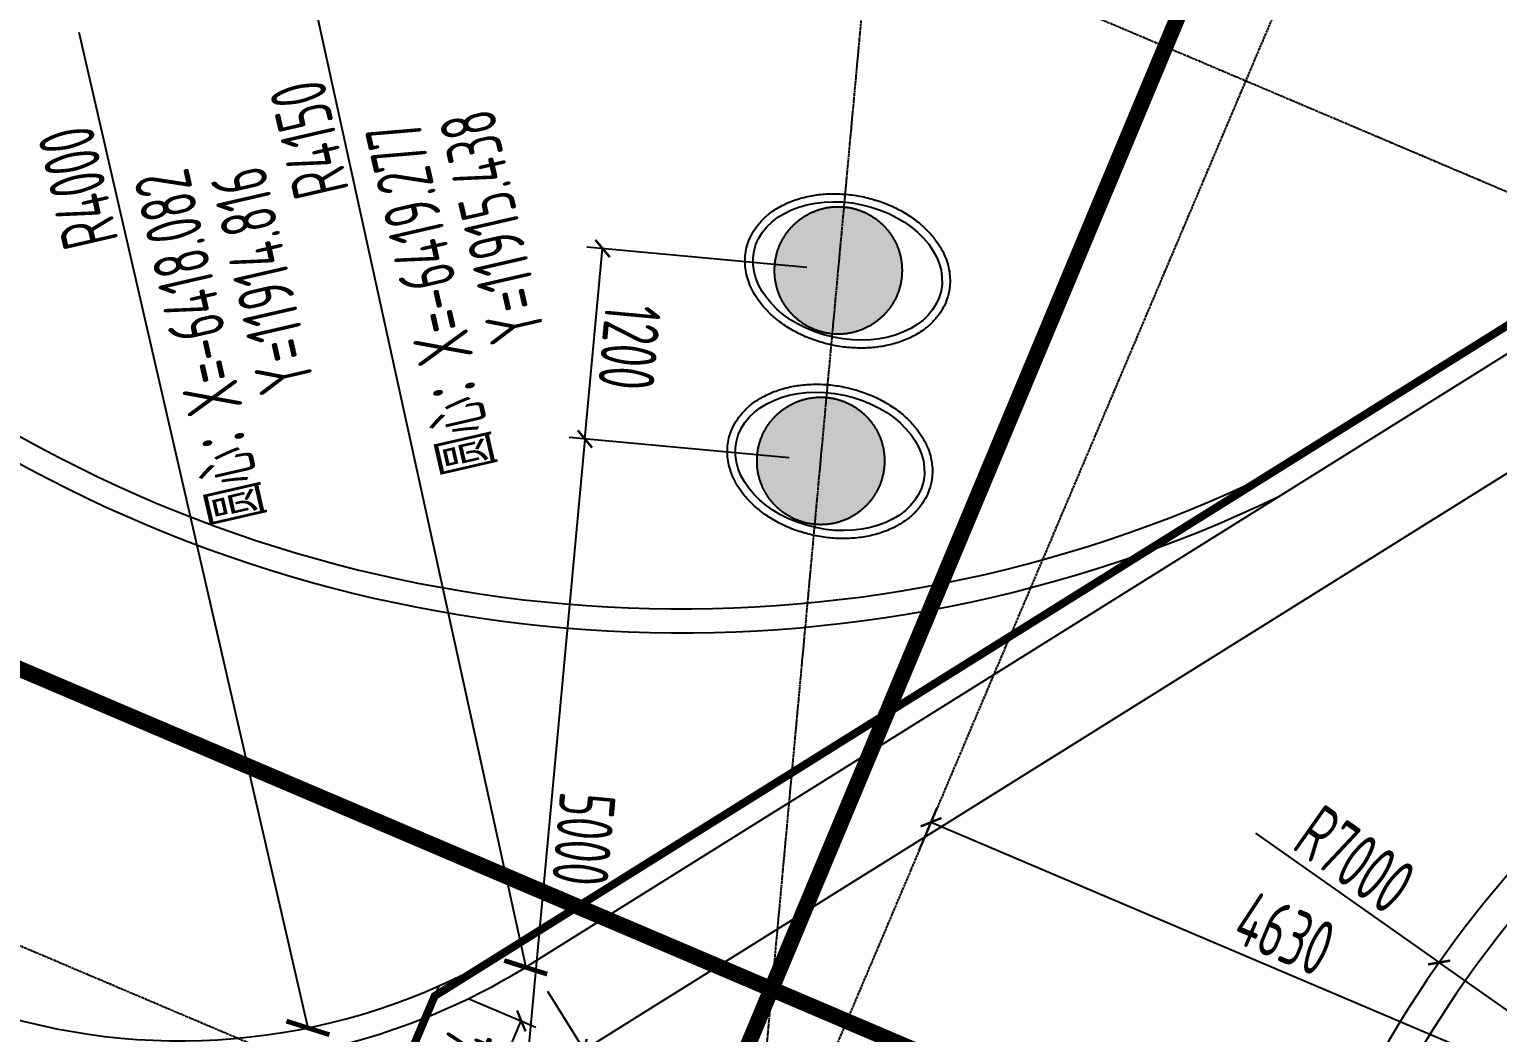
# Model space of a CAD drawing. Extents: x -3523 to 12007717, y -6694179 to 21431.
# Drawn here: x 11913870 to 11923084, y -6422030 to -6415737 of the extents above; entities that cross this region are included whole.
import ezdxf
from ezdxf.xclip import XClip

# ---------------------------------------------------------------- set-up
doc = ezdxf.new("R2010")
doc.units = 0
doc.header["$LTSCALE"] = 10
doc.header["$MEASUREMENT"] = 0
doc.header["$XCLIPFRAME"] = 0
for name, pattern in [('A3-RG-axis-100$0$CENTER', [2, 1.25, -0.25, 0.25, -0.25]), ('A3-RI-4F$0$DASH', [0.35, 0.25, -0.1]), ('DASHED2', [0.375, 0.25, -0.125])]:
    doc.linetypes.add(name, pattern=pattern)
for name, color, linetype in [('A-CLOD', 200, 'Continuous'), ('A3-RB-4F-100$0$A-DIMS-100', 1, 'Continuous'), ('A3-RG-axis-100$0$A-DIMS-100', 1, 'Continuous'), ('A3-RG-axis-100$0$A-GRID', 1, 'A3-RG-axis-100$0$CENTER'), ('A3-RI-4F$0$A-FLOR', 2, 'Continuous'), ('A3-RI-4F$0$A-STRS-HRAL', 80, 'Continuous'), ('A3-RI-4F$0$A-WALL', 7, 'Continuous'), ('A3-RI-4F$0$A-WALL-FINI', 95, 'Continuous'), ('A3-RS-1F$0$A-HATH-GRAY', 8, 'Continuous'), ('A3-RS-1F$0$A-WALL', 7, 'Continuous'), ('A3-RV-4F$0$A-STRS', 50, 'Continuous'), ('A3-RV-4F$0$A-STRS-HRAL', 80, 'Continuous')]:
    doc.layers.add(name, color=color, linetype=linetype)
doc.styles.add('A3-RB-4F-100$0$XD2008', font='xd-hzs.shx', dxfattribs={"width": 0.7, "bigfont": 'xd-hztxt.shx'})
doc.styles.add('A3-RG-axis-100$0$XD2008', font='xd-hzs.shx', dxfattribs={"width": 0.7, "bigfont": 'xd-hztxt.shx'})
doc.dimstyles.new('A3-RB-4F-100$0$XD100', dxfattribs={"dimscale": 100, "dimtxt": 3.5, "dimasz": 1.5, "dimexe": 1, "dimexo": 2, "dimgap": 0.5, "dimtad": 1, "dimdec": 0, "dimdsep": 46, "dimtxsty": 'A3-RB-4F-100$0$XD2008', "dimcen": 2.5, "dimclrt": 4, "dimaunit": 1, "dimadec": 0, "dimazin": 0, "dimtfac": 1, "dimtdec": 0, "dimtix": 1, "dimtmove": 0, "dimatfit": 3, "dimfxl": 0, "dimtolj": 1, "dimtzin": 0, "dimarcsym": 0})
doc.dimstyles.new('A3-RB-4F-100$0$XD100$0', dxfattribs={"dimscale": 100, "dimtxt": 3.5, "dimasz": 1, "dimexe": 1, "dimexo": 2, "dimgap": 0.5, "dimtad": 1, "dimdec": 0, "dimdsep": 46, "dimtxsty": 'A3-RB-4F-100$0$XD2008', "dimblk1": 'A3-RB-4F-100$0$_ARCHTICK', "dimblk2": 'A3-RB-4F-100$0$_ARCHTICK', "dimsah": 1, "dimcen": 2.5, "dimclrt": 4, "dimaunit": 1, "dimadec": 0, "dimazin": 0, "dimtfac": 1, "dimtdec": 0, "dimtix": 1, "dimtmove": 0, "dimatfit": 3, "dimfxl": 0, "dimtolj": 1, "dimtzin": 0, "dimarcsym": 0})
doc.dimstyles.new('A3-RG-axis-100$0$XD100$0', dxfattribs={"dimscale": 100, "dimtxt": 3.5, "dimasz": 1, "dimexe": 1, "dimexo": 2, "dimgap": 0.5, "dimtad": 1, "dimdec": 0, "dimdsep": 46, "dimtxsty": 'A3-RG-axis-100$0$XD2008', "dimblk1": 'A3-RG-axis-100$0$_ARCHTICK', "dimblk2": 'A3-RG-axis-100$0$_ARCHTICK', "dimsah": 1, "dimcen": 2.5, "dimclrt": 4, "dimaunit": 1, "dimadec": 0, "dimazin": 0, "dimtfac": 1, "dimtdec": 0, "dimtix": 1, "dimtmove": 0, "dimatfit": 3, "dimfxl": 0, "dimtolj": 1, "dimtzin": 0, "dimarcsym": 0})

# ---------------------------------------------------------------- blocks, each defined once
blk = doc.blocks.new('A3-RI-4F')
at = {"layer": 'A3-RI-4F$0$A-FLOR', "linetype": 'A3-RI-4F$0$DASH', "const_width": 50}
blk.add_lwpolyline([(11907835.3, -6369053.3), (11897656.1, -6393034), (11898128.3, -6393234.3, -0.084697), (11913933.8, -6391266.8), (11915314, -6394764.5, -0.031408), (11917936.9, -6393922), (11918378.7, -6395666.9), (11918415.6, -6395812.3, -0.137995), (11924069.8, -6395802.9), (11938272.6, -6400392.8, -0.63707), (11939156.2, -6407589.3), (11916413.2, -6421800.6), (11915152.9, -6424769.9), (11915014, -6425097), (11914547.2, -6426196.6), (11920044.1, -6428529.9), (11921412.2, -6425308.5), (11977074.7, -6448935.7), (11985123.7, -6429973.3), (11973295.2, -6424952.4), (11972791.6, -6425444.7)], format="xyb", dxfattribs=at)
at = {"layer": 'A3-RI-4F$0$A-STRS-HRAL'}
for p, q in [((11921124.2, -6418857), (11939156.3, -6407589.3)), ((11917015.6, -6421601.1), (11939235.8, -6407716.5)), ((11916936.1, -6421473.9), (11921124.2, -6418857))]:
    blk.add_line(p, q, dxfattribs=at)
for centre, radius, start, end in [((11917960.3, -6410871.9), 8650, 180.47492, 295.73247), ((11917960.3, -6410871.9), 8500, 180.50546, 295.67736), ((11914816.5, -6418081.7), 4000, 293.94798, 301.99978), ((11914816.5, -6418081.7), 4150, 291.77481, 301.99978)]:
    blk.add_arc(centre, radius, start, end, dxfattribs=at)
at = {"layer": 'A3-RI-4F$0$A-WALL'}
for radius, end in [(7000, 154.17664), (6800, 151.57145)]:
    blk.add_arc((11928439.1, -6425622.3), radius, 127.84451, end, dxfattribs=at)
at = {"layer": 'A3-RI-4F$0$A-WALL-FINI'}
for centre in [(11919004.3, -6417251.9), (11918893.4, -6418446.7)]:
    blk.add_ellipse(centre, major_axis=(586.8, -125.4), ratio=0.708333, dxfattribs=at)
for points in [[(11919639.9, -6417387.7), (11919642.5, -6417375.4), (11919644.5, -6417362.9), (11919647.6, -6417332.7), (11919648.1, -6417314.9), (11919646.5, -6417279.2), (11919644.4, -6417261.3), (11919637.5, -6417225.7), (11919632.9, -6417208), (11919621.1, -6417173), (11919614, -6417155.7), (11919597.5, -6417121.8), (11919588.1, -6417105.1), (11919567.2, -6417072.4), (11919555.6, -6417056.5), (11919524.7, -6417018.3), (11919504.1, -6416996.5), (11919459.3, -6416955.3), (11919435, -6416935.8), (11919383.3, -6416899.8), (11919355.9, -6416883.1), (11919298.6, -6416852.8), (11919268.6, -6416839.3), (11919207, -6416815.4), (11919175.3, -6416805.2), (11919110.8, -6416788.3), (11919078, -6416781.7), (11919012.1, -6416772.1), (11918978.9, -6416769.2), (11918913.1, -6416767.2), (11918880.4, -6416768.1), (11918816.1, -6416773.7), (11918784.5, -6416778.4), (11918723.3, -6416791.6), (11918693.6, -6416800.1), (11918636.8, -6416820.8), (11918609.6, -6416833), (11918558.6, -6416860.8), (11918534.7, -6416876.5), (11918495.2, -6416907.6), (11918478.9, -6416922.4), (11918449.1, -6416954), (11918435.6, -6416970.7), (11918411.7, -6417005.8), (11918401.4, -6417024.2), (11918385.4, -6417059.3), (11918379.3, -6417075.7), (11918369.7, -6417109.3), (11918366.1, -6417126.4), (11918361.6, -6417161.1), (11918360.6, -6417178.6), (11918361.2, -6417213.8), (11918362.7, -6417231.5), (11918368.4, -6417266.7), (11918372.5, -6417284.2), (11918383, -6417318.9), (11918389.5, -6417336.1), (11918404.7, -6417369.9), (11918413.5, -6417386.5), (11918433.1, -6417419.1), (11918443.9, -6417435), (11918473.4, -6417473.6), (11918493.1, -6417495.6), (11918536.4, -6417537.5), (11918559.9, -6417557.3), (11918610.2, -6417594.2), (11918637, -6417611.4), (11918693.1, -6417642.7), (11918722.4, -6417656.8), (11918783.1, -6417681.8), (11918814.3, -6417692.7), (11918878.1, -6417710.9), (11918910.6, -6417718.2), (11918976.1, -6417729.3), (11919009.1, -6417732.9), (11919074.8, -6417736.5), (11919107.5, -6417736.5), (11919171.9, -6417732.5), (11919203.7, -6417728.6), (11919265.4, -6417717.1), (11919295.5, -6417709.4), (11919353.2, -6417690.5), (11919380.8, -6417679.2), (11919433, -6417653), (11919457.6, -6417638.2), (11919499.1, -6417608.1), (11919516.6, -6417593.4), (11919548.8, -6417561.9), (11919563.4, -6417545.2), (11919589.4, -6417509.8), (11919600.8, -6417491.2), (11919618.3, -6417456.1), (11919625, -6417439.7), (11919634.2, -6417411.4), (11919637.4, -6417399.7), (11919639.9, -6417387.7)], [(11919529, -6418582.5), (11919531.7, -6418570.2), (11919533.6, -6418557.7), (11919536.8, -6418527.5), (11919537.3, -6418509.7), (11919535.6, -6418474), (11919533.5, -6418456.1), (11919526.7, -6418420.5), (11919522, -6418402.8), (11919510.2, -6418367.8), (11919503.1, -6418350.5), (11919486.6, -6418316.6), (11919477.2, -6418299.9), (11919456.3, -6418267.2), (11919444.7, -6418251.3), (11919413.8, -6418213.1), (11919393.2, -6418191.3), (11919348.4, -6418150.1), (11919324.1, -6418130.6), (11919272.4, -6418094.6), (11919245, -6418077.9), (11919187.7, -6418047.6), (11919157.8, -6418034.1), (11919096.1, -6418010.3), (11919064.4, -6418000), (11918999.9, -6417983.1), (11918967.1, -6417976.5), (11918901.2, -6417966.9), (11918868.1, -6417964), (11918802.2, -6417962), (11918769.5, -6417962.9), (11918705.2, -6417968.5), (11918673.7, -6417973.2), (11918612.4, -6417986.4), (11918582.7, -6417994.9), (11918525.9, -6418015.6), (11918498.8, -6418027.8), (11918447.7, -6418055.6), (11918423.8, -6418071.3), (11918384.3, -6418102.4), (11918368, -6418117.2), (11918338.2, -6418148.8), (11918324.7, -6418165.5), (11918300.9, -6418200.6), (11918290.5, -6418219), (11918274.5, -6418254.1), (11918268.5, -6418270.5), (11918258.8, -6418304.1), (11918255.2, -6418321.2), (11918250.7, -6418355.9), (11918249.7, -6418373.4), (11918250.3, -6418408.6), (11918251.9, -6418426.3), (11918257.5, -6418461.5), (11918261.6, -6418479), (11918272.2, -6418513.7), (11918278.6, -6418530.9), (11918293.9, -6418564.7), (11918302.6, -6418581.3), (11918322.2, -6418613.9), (11918333.1, -6418629.8), (11918362.5, -6418668.4), (11918382.2, -6418690.4), (11918425.5, -6418732.3), (11918449, -6418752.1), (11918499.3, -6418789), (11918526.1, -6418806.2), (11918582.2, -6418837.5), (11918611.6, -6418851.6), (11918672.2, -6418876.6), (11918703.5, -6418887.5), (11918767.2, -6418905.7), (11918799.7, -6418913), (11918865.2, -6418924.1), (11918898.2, -6418927.7), (11918963.9, -6418931.3), (11918996.6, -6418931.3), (11919061.1, -6418927.3), (11919092.8, -6418923.4), (11919154.6, -6418911.9), (11919184.6, -6418904.2), (11919242.3, -6418885.3), (11919269.9, -6418874), (11919322.2, -6418847.8), (11919346.7, -6418833), (11919388.3, -6418802.9), (11919405.8, -6418788.2), (11919437.9, -6418756.7), (11919452.5, -6418740), (11919478.5, -6418704.6), (11919489.9, -6418686), (11919507.4, -6418650.9), (11919514.1, -6418634.5), (11919523.3, -6418606.2), (11919526.5, -6418594.5), (11919529, -6418582.5)]]:
    blk.add_open_spline(points, degree=3, knots=[0, 0, 0, 0, 0.076523, 0.076523, 0.183626, 0.183626, 0.290729, 0.290729, 0.397831, 0.397831, 0.504934, 0.504934, 0.612037, 0.612037, 0.719139, 0.719139, 0.87668, 0.87668, 1.03422, 1.03422, 1.191761, 1.191761, 1.349301, 1.349301, 1.506841, 1.506841, 1.664382, 1.664382, 1.821922, 1.821922, 1.979462, 1.979462, 2.137003, 2.137003, 2.294543, 2.294543, 2.452083, 2.452083, 2.609624, 2.609624, 2.73537, 2.73537, 2.861116, 2.861116, 2.986863, 2.986863, 3.092591, 3.092591, 3.198319, 3.198319, 3.304047, 3.304047, 3.409776, 3.409776, 3.515504, 3.515504, 3.621232, 3.621232, 3.72696, 3.72696, 3.832689, 3.832689, 3.989552, 3.989552, 4.146415, 4.146415, 4.303278, 4.303278, 4.460141, 4.460141, 4.617004, 4.617004, 4.773867, 4.773867, 4.93073, 4.93073, 5.087593, 5.087593, 5.244456, 5.244456, 5.401319, 5.401319, 5.558182, 5.558182, 5.715045, 5.715045, 5.84446, 5.84446, 5.973874, 5.973874, 6.103289, 6.103289, 6.20947, 6.20947, 6.283185, 6.283185, 6.283185, 6.283185], dxfattribs=at)
blk = doc.blocks.new('A3-RG-axis-100$0$_ARCHTICK')
at = {"color": 0, "linetype": 'ByBlock', "const_width": 0.15}
blk.add_lwpolyline([(-0.5, -0.5), (0.5, 0.5)], dxfattribs=at)
blk = doc.blocks.new('*D272')
at = {"layer": 'A3-RG-axis-100$0$A-DIMS-100', "color": 0, "lineweight": -2}
for p, q in [((11917356.3, -6418306.3), (11917467.2, -6417111.4)), ((11918747.9, -6417230.3), (11917367.6, -6417102.2)), ((11918637, -6418425.2), (11917256.7, -6418297))]:
    blk.add_line(p, q, dxfattribs=at)
at = {"layer": 'Defpoints', "color": 0}
for p in [(11917467.2, -6417111.4), (11918947, -6417248.8), (11918836.1, -6418443.7)]:
    blk.add_point(p, dxfattribs=at)
at = {"layer": 'A3-RG-axis-100$0$A-DIMS-100', "color": 0, "lineweight": -2, "xscale": 100, "yscale": 100, "zscale": 100}
for p, rotation in [((11917467.2, -6417111.4), 84.69567084425691), ((11917356.3, -6418306.3), 264.6956708442569)]:
    blk.add_blockref('A3-RG-axis-100$0$_ARCHTICK', p, dxfattribs=dict(at, rotation=rotation))
at = {"layer": 'A3-RG-axis-100$0$A-DIMS-100', "color": 4, "insert": (11917635.8, -6417729.6), "char_height": 350, "attachment_point": 5, "rotation": 264.69567, "style": 'A3-RG-axis-100$0$XD2008'}
blk.add_mtext('\\A1;1200', dxfattribs=at)
blk = doc.blocks.new('*D273')
at = {"layer": 'A3-RG-axis-100$0$A-DIMS-100', "color": 0, "lineweight": -2}
for p, q in [((11917356.3, -6418306.2), (11916894.1, -6423284.9)), ((11918637, -6418425.1), (11917256.7, -6418297)), ((11918178.1, -6423404.1), (11916794.5, -6423275.6))]:
    blk.add_line(p, q, dxfattribs=at)
at = {"layer": 'Defpoints', "color": 0}
for p in [(11918836.2, -6418443.6), (11916894.1, -6423284.9), (11918377.2, -6423422.6)]:
    blk.add_point(p, dxfattribs=at)
at = {"layer": 'A3-RG-axis-100$0$A-DIMS-100', "color": 0, "lineweight": -2, "xscale": 100, "yscale": 100, "zscale": 100}
for p, rotation in [((11917356.3, -6418306.2), 84.69567084425691), ((11916894.1, -6423284.9), 264.6956708442569)]:
    blk.add_blockref('A3-RG-axis-100$0$_ARCHTICK', p, dxfattribs=dict(at, rotation=rotation))
at = {"layer": 'A3-RG-axis-100$0$A-DIMS-100', "color": 4, "insert": (11917349.2, -6420816.4), "char_height": 350, "attachment_point": 5, "rotation": 264.69567, "style": 'A3-RG-axis-100$0$XD2008'}
blk.add_mtext('\\A1;5000', dxfattribs=at)
blk = doc.blocks.new('A3-RB-4F-100$0$_ARCHTICK')
at = {"color": 0, "linetype": 'ByBlock', "const_width": 0.15}
blk.add_lwpolyline([(-0.5, -0.5), (0.5, 0.5)], dxfattribs=at)
blk = doc.blocks.new('*D2882')
at = {"layer": 'A3-RB-4F-100$0$A-DIMS-100', "color": 0, "lineweight": -2}
for p, q in [((11916624.2, -6421815.5), (11917049, -6421995.8)), ((11916646.5, -6422688), (11916956.9, -6421956.8)), ((11916313.8, -6422546.7), (11916738.6, -6422727))]:
    blk.add_line(p, q, dxfattribs=at)
at = {"layer": 'Defpoints', "color": 0}
for p in [(11916440.1, -6421737.4), (11916956.9, -6421956.8), (11916129.7, -6422468.6)]:
    blk.add_point(p, dxfattribs=at)
at = {"layer": 'A3-RB-4F-100$0$A-DIMS-100', "color": 0, "lineweight": -2, "xscale": 100, "yscale": 100, "zscale": 100}
for p, rotation in [((11916956.9, -6421956.8), 66.99999810492513), ((11916646.5, -6422688), 246.9999981049251)]:
    blk.add_blockref('A3-RB-4F-100$0$_ARCHTICK', p, dxfattribs=dict(at, rotation=rotation))
at = {"layer": 'A3-RB-4F-100$0$A-DIMS-100', "color": 4, "insert": (11916594.6, -6422234.5), "char_height": 350, "attachment_point": 5, "rotation": 67, "style": 'A3-RB-4F-100$0$XD2008'}
blk.add_mtext('\\A1;794', dxfattribs=at)
blk = doc.blocks.new('*D2901')
at = {"layer": 'A3-RB-4F-100$0$A-DIMS-100', "color": 0, "lineweight": -2}
for p, q in [((11919451.7, -6420891.2), (11919567.7, -6420618)), ((11919528.6, -6420710.1), (11923790.5, -6422519.2)), ((11923713.6, -6422700.3), (11923829.6, -6422427.1))]:
    blk.add_line(p, q, dxfattribs=at)
at = {"layer": 'Defpoints', "color": 0}
for p in [(11919373.6, -6421075.3), (11923790.5, -6422519.2), (11923635.5, -6422884.4)]:
    blk.add_point(p, dxfattribs=at)
at = {"layer": 'A3-RB-4F-100$0$A-DIMS-100', "color": 0, "lineweight": -2, "xscale": 100, "yscale": 100, "zscale": 100}
for p, rotation in [((11919528.6, -6420710.1), 156.9999981292256), ((11923790.5, -6422519.2), 336.9999981292256)]:
    blk.add_blockref('A3-RB-4F-100$0$_ARCHTICK', p, dxfattribs=dict(at, rotation=rotation))
at = {"layer": 'A3-RB-4F-100$0$A-DIMS-100', "color": 4, "insert": (11921747.5, -6421407.5), "char_height": 350, "attachment_point": 5, "rotation": 337, "style": 'A3-RB-4F-100$0$XD2008'}
blk.add_mtext('\\A1;4630', dxfattribs=at)
blk = doc.blocks.new('*D2902')
at = {"layer": 'A3-RB-4F-100$0$A-DIMS-100', "color": 0, "lineweight": -2}
for p in [(11921565.6, -6420779.1), (11928439.1, -6425622.3)]:
    blk.add_line(p, (11922716.9, -6421590.3), dxfattribs=at)
at = {"layer": 'Defpoints', "color": 0}
for p in [(11922716.9, -6421590.3), (11928439.1, -6425622.3)]:
    blk.add_point(p, dxfattribs=at)
at = {"layer": 'A3-RB-4F-100$0$A-DIMS-100', "color": 0, "lineweight": -2, "xscale": 100, "yscale": 100, "zscale": 100, "rotation": 324.830999471613}
blk.add_blockref('A3-RB-4F-100$0$_ARCHTICK', (11922716.9, -6421590.3), dxfattribs=at)
at = {"layer": 'A3-RB-4F-100$0$A-DIMS-100', "color": 4, "insert": (11922189.1, -6420943.2), "char_height": 350, "attachment_point": 5, "rotation": 324.831, "style": 'A3-RB-4F-100$0$XD2008'}
blk.add_mtext('\\A1;R7000', dxfattribs=at)
blk = doc.blocks.new('*D3117')
at = {"layer": 'A3-RB-4F-100$0$A-DIMS-100', "color": 0, "lineweight": -2}
for p, q in [((11939341.8, -6407886.1), (11939624.8, -6408339.1)), ((11917351.6, -6422138.9), (11939571.8, -6408254.3)), ((11917121.6, -6421770.7), (11917404.6, -6422223.7))]:
    blk.add_line(p, q, dxfattribs=at)
at = {"layer": 'Defpoints', "color": 0}
for p in [(11939235.8, -6407716.5), (11939571.8, -6408254.3), (11917015.6, -6421601.1)]:
    blk.add_point(p, dxfattribs=at)
at = {"layer": 'A3-RB-4F-100$0$A-DIMS-100', "color": 0, "lineweight": -2, "xscale": 100, "yscale": 100, "zscale": 100}
for p, rotation in [((11939571.8, -6408254.3), 31.99978128126922), ((11917351.6, -6422138.9), 211.9997812812692)]:
    blk.add_blockref('A3-RB-4F-100$0$_ARCHTICK', p, dxfattribs=dict(at, rotation=rotation))
at = {"layer": 'A3-RB-4F-100$0$A-DIMS-100', "color": 4, "insert": (11928342.5, -6415005.8), "char_height": 350, "attachment_point": 5, "rotation": 31.99978, "style": 'A3-RB-4F-100$0$XD2008'}
blk.add_mtext('\\A1;26202', dxfattribs=at)
blk = doc.blocks.new('A3-RV-4F')
at = {"layer": 'A3-RV-4F$0$A-STRS'}
blk.add_line((11916440.1, -6421737.4), (11914566.8, -6426150.6), dxfattribs=at)
at = {"layer": 'A3-RV-4F$0$A-STRS-HRAL'}
for radius, end in [(4000, 293.94798), (4150, 291.77481)]:
    blk.add_arc((11914816.5, -6418081.7), radius, 247, end, dxfattribs=at)
blk = doc.blocks.new('A3-RS-1F')
at = {"layer": 'A3-RS-1F$0$A-HATH-GRAY'}
h = blk.add_hatch(color=256, dxfattribs=at)
edge = h.paths.add_edge_path()
edge.add_arc((11918946.2, -6417248.7), 400, 0, 360)
h = blk.add_hatch(color=256, dxfattribs=at)
edge = h.paths.add_edge_path()
edge.add_arc((11918836.1, -6418443.7), 400, 0, 360)
at = {"layer": 'A3-RS-1F$0$A-WALL'}
for centre in [(11918946.2, -6417248.7), (11918836.1, -6418443.7)]:
    blk.add_circle(centre, 400, dxfattribs=at)
blk = doc.blocks.new('A3-RG-axis-100')
at = {"layer": 'A3-RG-axis-100$0$A-GRID'}
for p, q in [((11918377.3, -6423422.6), (11921340.9, -6391263.8)), ((11924628.9, -6408694.5), (11906537.9, -6451314.1)), ((11906717.6, -6409782.5), (11989058.9, -6444734.3)), ((11906272, -6418284.3), (11985933, -6452098.3))]:
    blk.add_line(p, q, dxfattribs=at)
blk.add_arc((11778730.7, -6694178.7), 294300, 57.267208, 69.150423, dxfattribs=at)
at = {"layer": 'A3-RG-axis-100$0$A-DIMS-100'}
for base, p1, p2, picture, middle in [((11917467.2, -6417111.4), (11918836.1, -6418443.7), (11918947, -6417248.8), '*D272', (11917411.8, -6417708.8)), ((11916894.1, -6423284.9), (11918836.2, -6418443.6), (11918377.2, -6423422.6), '*D273', (11917125.2, -6420795.6))]:
    dim = blk.add_linear_dim(base=base, p1=p1, p2=p2, angle=264.69567, dimstyle='A3-RG-axis-100$0$XD100$0', override={"dimasz": 1}, dxfattribs=at)
    dim.commit()
    dim.dimension.update_dxf_attribs({"geometry": picture, "text_midpoint": middle, "dimtype": 128})
blk = doc.blocks.new('A3-RB-4F-100')
at = {"layer": 'A3-RB-4F-100$0$A-DIMS-100'}
for p, q in [((11915628.2, -6415436.9), (11916984.4, -6421620.5)), ((11914180.9, -6415753.1), (11915617.9, -6422000.6))]:
    blk.add_line(p, q, dxfattribs=at)
at = {"layer": 'A3-RB-4F-100$0$A-DIMS-100', "xscale": 200, "yscale": 200, "zscale": 200, "rotation": 297.4540172604794}
for p in [(11916984.4, -6421620.5), (11915617.9, -6422000.6)]:
    blk.add_blockref('A3-RB-4F-100$0$_ARCHTICK', p, dxfattribs=at)
at = {"layer": 'A3-RB-4F-100$0$A-DIMS-100', "style": 'A3-RB-4F-100$0$XD2008', "width": 0.7}
for s, p in [('R4150', (11915877.5, -6416744.1)), ('Y=11915.438', (11917109, -6417652.3)), ('R4000', (11914430.3, -6417060.3)), ('圆心：X=-6419.277', (11916814.1, -6418466.6)), ('Y=11914.816', (11915661.7, -6417968.5)), ('圆心：X=-6418.082', (11915366.8, -6418782.8))]:
    blk.add_text(s, height=350, rotation=102.95354, dxfattribs=at).set_placement(p)
at = {"layer": 'A3-RB-4F-100$0$A-DIMS-100'}
for p1, p2, distance, picture, middle in [((11917015.6, -6421601.1), (11939235.8, -6407716.5), -634.1, '*D3117', (11928342.5, -6415005.8)), ((11916129.7, -6422468.6), (11916440.1, -6421737.4), -561.4, '*D2882', (11916594.6, -6422234.5))]:
    dim = blk.add_aligned_dim(p1=p1, p2=p2, distance=distance, dimstyle='A3-RB-4F-100$0$XD100$0', override={"dimasz": 1, "dimadec": 3}, dxfattribs=at)
    dim.commit()
    dim.dimension.update_dxf_attribs({"geometry": picture, "text_midpoint": middle})
dim = blk.add_radius_dim(center=(11928439.1, -6425622.3), mpoint=(11922716.9, -6421590.3), dimstyle='A3-RB-4F-100$0$XD100', override={"dimasz": 1, "dimblk1": 'A3-RB-4F-100$0$_ARCHTICK', "dimblk2": 'A3-RB-4F-100$0$_ARCHTICK', "dimsah": 1, "dimadec": 3}, dxfattribs=at)
dim.commit()
dim.dimension.update_dxf_attribs({"geometry": '*D2902', "text_midpoint": (11922189.1, -6420943.2)})
dim = blk.add_linear_dim(base=(11923790.5, -6422519.2), p1=(11919373.6, -6421075.3), p2=(11923635.5, -6422884.4), angle=337, text='4630', dimstyle='A3-RB-4F-100$0$XD100$0', override={"dimasz": 1, "dimadec": 3}, dxfattribs=at)
dim.commit()
dim.dimension.update_dxf_attribs({"geometry": '*D2901', "text_midpoint": (11921659.6, -6421614.6), "dimtype": 129})

msp = doc.modelspace()

# ---------------------------------------------------------------- linework, layer by layer
at = {"layer": 'A-CLOD', "linetype": 'DASHED2', "const_width": 100}
for points in [[(11925732.2, -6406095.6), (11943019.1, -6413470.6, -0.413788), (11943336.1, -6414257), (11935490.2, -6432740.9, -0.414214), (11934703.5, -6433058.7), (11917500.5, -6425756.5, -0.414214), (11917182.6, -6424969.8), (11924944.6, -6406413.2, -0.414639)], [(11905763.4, -6416324.8), (11919721.1, -6422265.5, -0.414212), (11920039, -6423052.3), (11917350.5, -6429291.7, -0.414214), (11916563.7, -6429609.6), (11902639.9, -6423683.4, -0.414214), (11902322, -6422896.7), (11904976.7, -6416642.7, -0.414215)]]:
    msp.add_lwpolyline(points, format="xyb", close=True, dxfattribs=at)

# ---------------------------------------------------------------- block references
for name in ['A3-RB-4F-100', 'A3-RI-4F', 'A3-RG-axis-100', 'A3-RV-4F']:
    msp.add_blockref(name, (0, 0))
ref = msp.add_blockref('A3-RS-1F', (0, 0))
XClip(ref).set_block_clipping_path([(11871425.4322899505, -6415321.6611522771), (11906602.3863900397, -6425223.3304480491), (11927660.6718041506, -6433885.5894491719), (11979180.2172092292, -6452870.0973187089), (12006666.0703704003, -6383055.1873073513), (11899640.5729718395, -6357118.50795958), (11882000.8699817006, -6406957.6178313009)])

doc.saveas('drawing.dxf')
